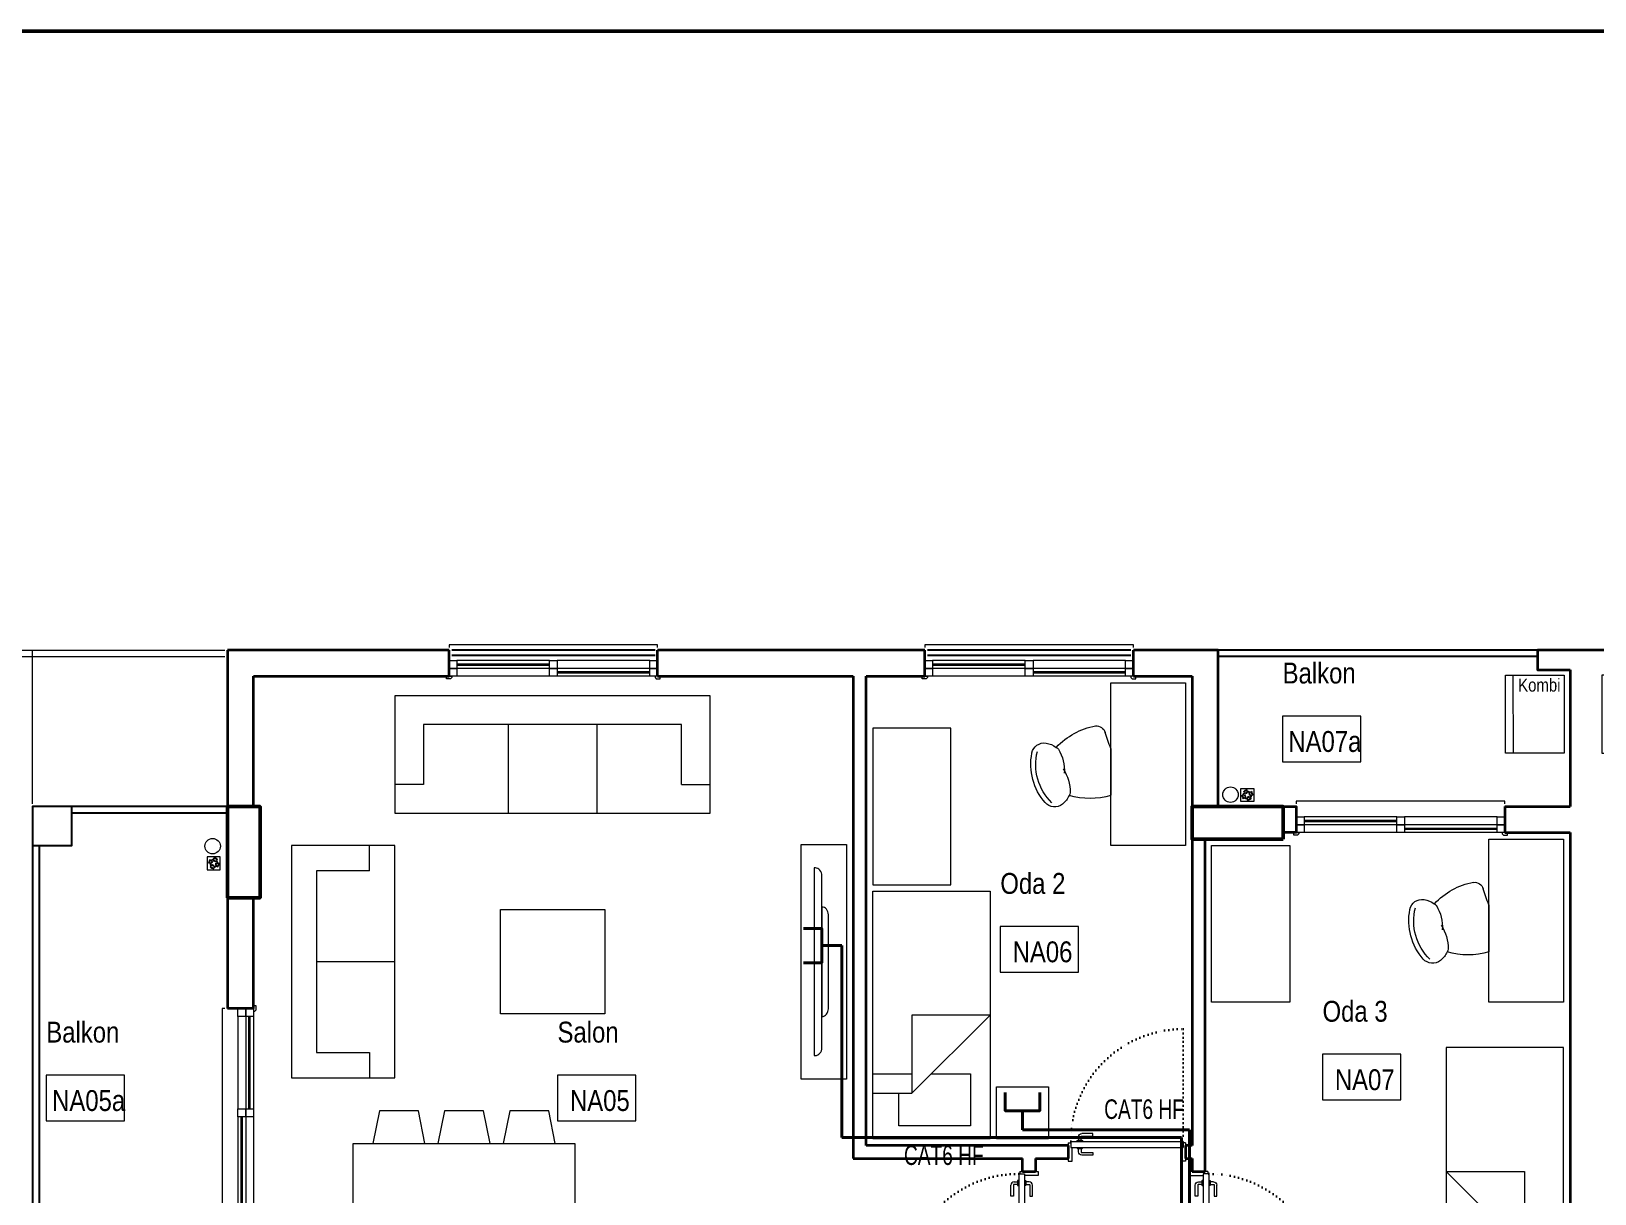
# Model space of a CAD drawing. Header units: millimetres. Extents: x 1852829 to 1882754, y -270850 to -231658.
# Drawn here: x 1860972 to 1862172, y -257743 to -256851 of the extents above; entities that cross this region are included whole.
import ezdxf
from ezdxf.enums import TextEntityAlignment as Align

# ---------------------------------------------------------------- set-up
doc = ezdxf.new("R2010")
doc.units = ezdxf.units.MM
for name, pattern in [('CONTINOUS', [0]), ('CONTINU', [0]), ('izdüşüm arka', [3.175, 0, -3.175])]:
    doc.linetypes.add(name, pattern=pattern)
for name, color, linetype, lineweight in [('a_ba', 6, 'Continuous', 50), ('a_doğrama', 251, 'Continuous', 20), ('a_duvar', 251, 'Continuous', 35), ('a_görünüş', 32, 'Continuous', 25), ('a_görünüş_ince', 8, 'Continuous', 20), ('a_izdüşüm_arka', 251, 'izdüşüm arka', 30), ('a_not_mahal', 253, 'Continuous', 5), ('a_tefriş', 8, 'Continuous', 20), ('a_çerçeve_line', 7, 'Continuous', 50), ('m_yib', 65, 'Continuous', 20), ('Telefon', 2, 'CONTINOUS', 40)]:
    doc.layers.add(name, color=color, linetype=linetype, lineweight=lineweight)
doc.styles.add('Grupcad', font='arial.ttf', dxfattribs={"width": 0.7})
doc.styles.get("Standard").update_dxf_attribs({"font": 'ARIALN.TTF'})

# ---------------------------------------------------------------- blocks, each defined once
blk = doc.blocks.new('K2')
at = {"layer": 'a_doğrama', "color": 251, "linetype": 'Continuous'}
for p, q in [((-13, 88.1), (-13, 1.9)), ((-13, 88.1), (-8.5, 88.1)), ((-12, 90), (-12, 88.1)), ((-12, 90), (-10, 90)), ((-8.5, 88.1), (-8.5, 1.9)), ((-13, 1.9), (-8.5, 1.9)), ((-12, 0), (-12, 1.9)), ((-12, 0), (-10, 0))]:
    blk.add_line(p, q, dxfattribs=at)
for points in [[(0, 90), (2, 90), (2, 87), (-8.5, 87)], [(0, 0), (2, 0), (2, 3), (-8.5, 3)]]:
    blk.add_lwpolyline(points, dxfattribs=at)
at = {"layer": 'a_doğrama', "color": 251}
for points in [[(-14, 80.1), (-16.5, 80.1, 0.414214), (-17, 79.6), (-17, 71.1), (-19, 71.1), (-19, 79.6)], [(-13, 83.1), (-13.5, 83.1, 0.414214), (-14, 82.6), (-14, 79.6, 0.414214), (-13.5, 79.1), (-13, 79.1)], [(-8.5, 83.1), (-8, 83.1, -0.414214), (-7.5, 82.6), (-7.5, 79.6, -0.414214), (-8, 79.1), (-8.5, 79.1)], [(-7.5, 80.1), (-5, 80.1, -0.414214), (-4.5, 79.6), (-4.5, 71.1), (-2.5, 71.1), (-2.5, 79.6)]]:
    blk.add_lwpolyline(points, format="xyb", dxfattribs=at)
for points in [[(-16.5, 82.1), (-14, 82.1)], [(-5, 82.1), (-7.5, 82.1)]]:
    blk.add_lwpolyline(points, dxfattribs=at)
for centre, start, end in [((-16.5, 79.6), 90, 180), ((-5, 79.6), 0, 90)]:
    blk.add_arc(centre, 2.5, start, end, dxfattribs=at)
at = {"layer": 'a_izdüşüm_arka', "color": 251}
blk.add_lwpolyline([(-99.2, 1.9), (-13, 1.9)], dxfattribs=at)
blk.add_arc((-13, 1.9), 86.2, 90, 180, dxfattribs=at)
blk = doc.blocks.new('160p')
at = {"layer": 'a_doğrama', "color": 251}
for points in [[(-6, -6), (-6, 0), (-12, 0), (-12, -6)], [(0, -6), (0, 0), (-6, 0), (-6, -6)], [(-6, -83), (-6, -77), (-12, -77), (-12, -83)], [(0, -83), (0, -77), (-6, -77), (-6, -83)], [(-6, -160), (-6, -154), (-12, -154), (-12, -160)], [(0, -160), (0, -154), (-6, -154), (-6, -160)]]:
    blk.add_lwpolyline(points, close=True, dxfattribs=at)
for points in [[(2, -1), (2, 2), (0, 2), (0, -2), (1, -2), (2, -1)], [(-9.5, -6), (-9.5, -77)], [(-8.5, -6), (-8.5, -77)], [(-3.5, -83), (-3.5, -154)], [(-2.5, -83), (-2.5, -154)], [(2, -159), (2, -162), (0, -162), (0, -158), (1, -158), (2, -159)]]:
    blk.add_lwpolyline(points, dxfattribs=at)
at = {"layer": 'a_görünüş_ince', "color": 251}
for points in [[(-22, -160), (-24, -160), (-24, 0), (-22, 0)], [(-12, -77), (-12, -6)], [(-6, -77), (-6, -6)], [(-6, -77), (-6, -6)], [(0, -77), (0, -6)], [(-12, -154), (-12, -83)], [(-6, -154), (-6, -83)], [(-6, -154), (-6, -83)], [(0, -154), (0, -83)]]:
    blk.add_lwpolyline(points, dxfattribs=at)
blk = doc.blocks.new('tefriş_koltuk_242x90')
at = {"layer": 'a_tefriş'}
for p, q in [((-34, -22), (-34, -90)), ((34, -22), (34, -90)), ((-99, -68), (-121, -68)), ((99, -68), (121, -68))]:
    blk.add_line(p, q, dxfattribs=at)
for points in [[(-121, -90), (-121, 0), (121, 0), (121, -90), (-121, -90)], [(-99, -68), (-99, -22), (99, -22), (99, -68)]]:
    blk.add_lwpolyline(points, dxfattribs=at)
blk = doc.blocks.new('tefriş_koltuk_202x90')
at = {"layer": 'a_tefriş'}
for p, q in [((0, -90), (0, -22)), ((-79, -68), (-101, -68)), ((79, -68), (101, -68))]:
    blk.add_line(p, q, dxfattribs=at)
for points in [[(101, -90), (101, 0), (-101, 0), (-101, -90), (101, -90)], [(79, -68), (79, -22), (-79, -22), (-79, -68)]]:
    blk.add_lwpolyline(points, dxfattribs=at)
blk = doc.blocks.new('tefirş_tv')
at = {"layer": 'a_tefriş'}
for points in [[(60, 4), (60, 5, 0.414214), (55, 10), (-55, 10, 0.414214), (-60, 5), (-60, 4)], [(35, 10), (35, 10, 0.414214), (30, 15), (-30, 15, 0.414214), (-35, 10), (-35, 10)]]:
    blk.add_lwpolyline(points, format="xyb", close=True, dxfattribs=at)
blk = doc.blocks.new('tefriş_yatak tek')
at = {"layer": 'a_tefriş'}
for points in [[(0, -0.45), (-1.9, -0.45), (-1.9, 0.45), (0, 0.45)], [(-1.9, -0.5), (-1.5, -0.5), (-1.5, -0.9), (-1.9, -0.9)]]:
    blk.add_lwpolyline(points, close=True, dxfattribs=at)
for points in [[(-1.55, 0.45), (-1.55, 0.15), (-0.95, -0.45), (-0.95, 0.15), (-1.55, 0.15)], [(-1.4, 0.45), (-1.4, 0.15)], [(-1.4, 0), (-1.4, -0.3), (-1.8, -0.3), (-1.8, 0.25), (-1.55, 0.25)]]:
    blk.add_lwpolyline(points, dxfattribs=at)
blk = doc.blocks.new('tefriş_sandalye')
at = {"layer": 'a_tefriş'}
blk.add_line((0, -18), (0, 18), dxfattribs=at)
at = {"layer": 'a_tefriş', "extrusion": (0, 0, -1)}
for centre, major_axis, start_param, end_param in [((48.7, 10.5), (13, -13), 2.7784, 3.245118), ((43.2, 17.3), (6.76, 6.76), 4.815914, 6.34704), ((16, -34.3), (38.7, 38.7), 5.200723, 5.79406), ((62.1, 15.1), (21.8, -21.8), 1.757107, 2.385975), ((62.1, 15.1), (21.8, -21.8), 1.757107, 2.385975), ((48.7, 10.5), (13, -13), 2.664537, 2.7784), ((48.7, 10.5), (13, -13), 2.664537, 2.7784), ((16.9, -5.5), (28.8, 28.8), 6.26556, 7.321949), ((16.9, -5.5), (28.8, 28.8), 6.26556, 7.321949), ((17, -5.7), (31.4, -31.4), -1.506941, -0.587454), ((66.5, -1.2), (21.8, -21.8), 1.802816, 2.431683), ((66.5, -1.2), (21.8, -21.8), 1.802816, 2.431683), ((-154, -79.7), (117.3, -117.3), -1.166716, -1.087708), ((1.8, 18.5), (38.7, -38.7), -0.034473, 0.601946), ((52.6, -3.9), (13, -13), 1.410391, 1.524253), ((52.6, -3.9), (13, -13), 1.410391, 1.524253), ((52.6, -3.9), (13, 13), 2.514469, 2.981187), ((51.2, -12.6), (6.76, -6.76), -0.587454, 0.943672), ((11.1, -28.2), (4.99, -4.99), 0.687369, 2.053884)]:
    blk.add_ellipse(centre, major_axis=major_axis, ratio=1, start_param=start_param, end_param=end_param, dxfattribs=at)
blk = doc.blocks.new('tefriş_süzgeç')
at = {"layer": 'a_tefriş'}
for p, q in [((5, 0), (-5, 0)), ((-5, 0), (-5, -10)), ((5, -10), (5, 0)), ((-5, -10), (5, -10)), ((-3.6, -5.1), (-4.1, -5.1)), ((-2.6, -5.1), (-3.1, -5.1)), ((-2.5, -2.5), (-2.9, -2.2)), ((-2.6, -7.6), (-2.9, -7.9)), ((-2, -3.3), (-2.3, -3)), ((-1.9, -6.9), (-2.2, -7.2)), ((-1.6, -5.1), (-2.1, -5.1)), ((-1.2, -3.9), (-1.5, -3.6)), ((-1.2, -6.2), (-1.5, -6.5)), ((-0.2, -2.5), (-0.2, -2)), ((-0.1, -1.5), (-0.1, -1)), ((-0.1, -3), (-0.1, -3.5)), ((-0.1, -6.6), (-0.1, -7.1)), ((-0.1, -7.6), (-0.1, -8.1)), ((-0.1, -8.6), (-0.1, -9.1)), ((1, -4), (1.4, -3.6)), ((1.1, -6.2), (1.4, -6.5)), ((1.5, -5.1), (2, -5.1)), ((1.7, -3.3), (2.1, -2.9)), ((1.8, -6.9), (2.1, -7.2)), ((2.5, -2.5), (2.8, -2.2)), ((2.5, -5.1), (3, -5.1)), ((2.5, -7.5), (2.8, -7.9)), ((3.5, -5.1), (4, -5.1))]:
    blk.add_line(p, q, dxfattribs=at)
for centre, radius, start, end in [((-0.1, -5.1), 4.06, 134.2896, 180), ((-0.1, -5.1), 3.56, 134.2896, 180), ((-0.1, -5.1), 3.06, 180, 225), ((-0.1, -5.1), 4.06, 225, 270), ((-0.1, -5.1), 2.56, 180, 225), ((-0.1, -5.1), 3.56, 225, 270), ((-0.4, -4.4), 2.4, 84.5943, 143.2016), ((-0.1, -5.1), 2.06, 134.2896, 180), ((-0.1, -5), 2.44, 90.343, 138.1212), ((-0.1, -5.1), 1.56, 134.2896, 180), ((-0.1, -5.1), 2.06, 225, 270), ((-0.1, -5.1), 1.56, 225, 270), ((-0.1, -5.1), 4.06, 45, 90), ((-0.1, -5.1), 3.56, 45, 90), ((-0.1, -5.1), 2.06, 45, 90), ((-0.1, -5.1), 1.56, 45, 90), ((-0.1, -5.1), 2.56, 270, 315.7104), ((-0.1, -5.1), 3.06, 270, 315.7104), ((-0.1, -5.1), 1.56, 314.2896, 360), ((-0.1, -5.1), 2.06, 314.2896, 360), ((-0.1, -5.1), 2.56, 360, 45), ((-0.1, -5.1), 3.06, 360, 45), ((-0.1, -5.1), 3.56, 314.2896, 360), ((-0.1, -5.1), 4.06, 314.2896, 360)]:
    blk.add_arc(centre, radius, start, end, dxfattribs=at)
blk = doc.blocks.new('kombi')
at = {"layer": 'a_tefriş', "lineweight": 20}
for p, q in [((-4.8, 60), (40.2, 60)), ((-4.7, 0), (-4.8, 60)), ((1.3, 0), (1.2, 60)), ((40.2, 60), (40.3, 0)), ((69.2, 60), (69.2, 0)), ((114.2, 60), (69.2, 60)), ((108.2, 0), (108.2, 60)), ((114.2, 0), (114.2, 60)), ((40.3, 0), (-4.7, 0)), ((69.2, 0), (114.2, 0))]:
    blk.add_line(p, q, dxfattribs=at)
at = {"layer": 'a_not_mahal'}
for p in [(5, 47.3), (73.2, 47.3)]:
    blk.add_text('Kombi', height=10, dxfattribs=at).set_placement(p)
blk = doc.blocks.new('TELEFON PRIZI')
at = {"layer": 'Telefon', "linetype": 'CONTINU'}
blk.add_lwpolyline([(13.2, 13.9), (13.2, 0), (-13.2, 0), (-13.2, 13.9)], dxfattribs=at)

msp = doc.modelspace()

# ---------------------------------------------------------------- linework, layer by layer
at = {"layer": 'a_ba', "color": 253}
for points in [[(1861122.7, -257516.2), (1861147.7, -257516.2), (1861147.7, -257446.2), (1861122.7, -257446.2)], [(1861932.7, -257471.2), (1861932.7, -257446.2), (1861862.7, -257446.2), (1861862.7, -257471.2)]]:
    msp.add_lwpolyline(points, close=True, dxfattribs=at)
at = {"layer": 'a_duvar'}
for p, q in [((1861292.7, -257326.2), (1861122.7, -257326.2)), ((1861122.7, -257326.2), (1861122.7, -257446.2)), ((1861657.7, -257326.2), (1861452.7, -257326.2)), ((1861882.7, -257326.2), (1861817.7, -257326.2)), ((1861882.7, -257446.2), (1861882.7, -257326.2)), ((1862197.7, -257326.2), (1862127.7, -257326.2)), ((1862152.7, -257341.2), (1862152.7, -257446.2)), ((1861142.7, -257346.2), (1861292.7, -257346.2)), ((1861142.7, -257446.2), (1861142.7, -257346.2)), ((1861452.7, -257346.2), (1861602.7, -257346.2)), ((1861602.7, -257346.2), (1861602.7, -257716.2)), ((1861612.7, -257706.2), (1861612.7, -257346.2)), ((1861612.7, -257346.2), (1861657.7, -257346.2)), ((1861817.7, -257346.2), (1861862.7, -257346.2)), ((1861862.7, -257346.2), (1861862.7, -257706.2)), ((1861882.7, -257446.2), (1861932.7, -257446.2)), ((1862102.7, -257446.2), (1862152.7, -257446.2)), ((1861122.7, -257466.2), (1861122.7, -257601.2)), ((1861872.7, -257726.2), (1861872.7, -257471.2)), ((1862102.7, -257466.2), (1862152.7, -257466.2)), ((1862152.7, -257466.2), (1862152.7, -257826.2)), ((1861142.7, -257601.2), (1861142.7, -257516.2)), ((1861602.7, -257716.2), (1861732.7, -257716.2)), ((1861767.7, -257706.2), (1861612.7, -257706.2)), ((1861732.7, -257726.2), (1861732.7, -257716.2)), ((1861742.7, -257716.2), (1861742.7, -257726.2)), ((1861742.7, -257716.2), (1861767.7, -257716.2)), ((1861862.7, -257706.2), (1861857.7, -257706.2)), ((1861857.7, -257716.2), (1861862.7, -257716.2)), ((1861862.7, -257716.2), (1861862.7, -257726.2))]:
    msp.add_line(p, q, dxfattribs=at)
for points in [[(1861292.7, -257346.2), (1861292.7, -257326.2)], [(1861452.7, -257346.2), (1861452.7, -257326.2)], [(1861657.7, -257346.2), (1861657.7, -257326.2)], [(1861817.7, -257346.2), (1861817.7, -257326.2)], [(1862127.7, -257326.2), (1862127.7, -257341.2), (1862152.7, -257341.2)], [(1861932.7, -257446.2), (1861942.7, -257446.2), (1861942.7, -257466.2), (1861932.7, -257466.2)], [(1862102.7, -257446.2), (1862102.7, -257466.2)], [(1861142.7, -257601.2), (1861122.7, -257601.2)], [(1861767.7, -257706.2), (1861767.7, -257716.2)], [(1861857.7, -257706.2), (1861857.7, -257716.2)], [(1861732.7, -257726.2), (1861742.7, -257726.2)], [(1861862.7, -257726.2), (1861872.7, -257726.2)]]:
    msp.add_lwpolyline(points, dxfattribs=at)
at = {"layer": 'a_görünüş', "color": 251}
for points in [[(1861450.7, -257326.2), (1861294.7, -257326.2)], [(1861450.7, -257330.2), (1861294.7, -257330.2)], [(1861815.7, -257326.2), (1861659.7, -257326.2)], [(1861815.7, -257330.2), (1861659.7, -257330.2)], [(1862127.7, -257326.2), (1861882.7, -257326.2)], [(1862127.7, -257331.2), (1861882.7, -257331.2)], [(1861122.7, -257446.2), (1861003.2, -257446.2)], [(1861122.7, -257451.2), (1861003.2, -257451.2)], [(1860973.2, -257476.2), (1860973.2, -258036.2)], [(1860978.2, -257476.2), (1860978.2, -258036.2)]]:
    msp.add_lwpolyline(points, dxfattribs=at)
msp.add_lwpolyline([(1860973.2, -257476.2), (1861003.2, -257476.2), (1861003.2, -257446.2), (1860973.2, -257446.2)], close=True, dxfattribs=at)
at = {"layer": 'a_görünüş_ince'}
for p, q in [((1860853.2, -257326.2), (1861120.7, -257326.2)), ((1860858.2, -257331.2), (1861120.7, -257331.2))]:
    msp.add_line(p, q, dxfattribs=at)
msp.add_lwpolyline([(1860973.2, -257444.2), (1860973.2, -257326.2)], dxfattribs=at)
at = {"layer": 'a_not_mahal'}
for points in [[(1861992.2, -257376.8), (1861932.2, -257376.8), (1861932.2, -257411.8), (1861992.2, -257411.8)], [(1861775.6, -257538.2), (1861715.6, -257538.2), (1861715.6, -257573.2), (1861775.6, -257573.2)], [(1862022.8, -257636.3), (1861962.8, -257636.3), (1861962.8, -257671.3), (1862022.8, -257671.3)], [(1861043.7, -257652.3), (1860983.7, -257652.3), (1860983.7, -257687.3), (1861043.7, -257687.3)], [(1861435.9, -257652.3), (1861375.9, -257652.3), (1861375.9, -257687.3), (1861435.9, -257687.3)]]:
    msp.add_lwpolyline(points, close=True, dxfattribs=at)
at = {"layer": 'a_tefriş'}
for points in [[(1861800.4, -257351.2), (1861857.7, -257351.2), (1861857.7, -257476.2), (1861800.4, -257476.2)], [(1861617.7, -257506.2), (1861677.7, -257506.2), (1861677.7, -257386.2), (1861617.7, -257386.2)], [(1861562.7, -257475.3), (1861597.7, -257475.3), (1861597.7, -257655.3), (1861562.7, -257655.3)], [(1861937.7, -257596.2), (1861877.7, -257596.2), (1861877.7, -257476.2), (1861937.7, -257476.2)], [(1862090.4, -257471.2), (1862147.7, -257471.2), (1862147.7, -257596.2), (1862090.4, -257596.2)], [(1861332.1, -257525.3), (1861412.1, -257525.3), (1861412.1, -257605.3), (1861332.1, -257605.3)], [(1861219.2, -257704.8), (1861389.2, -257704.8), (1861389.2, -257774.8), (1861219.2, -257774.8)]]:
    msp.add_lwpolyline(points, close=True, dxfattribs=at)
for points in [[(1861274.2, -257704.8), (1861269.2, -257679.8), (1861239.2, -257679.8), (1861234.2, -257704.8)], [(1861324.2, -257704.8), (1861319.2, -257679.8), (1861289.2, -257679.8), (1861284.2, -257704.8)], [(1861374.2, -257704.8), (1861369.2, -257679.8), (1861339.2, -257679.8), (1861334.2, -257704.8)]]:
    msp.add_lwpolyline(points, dxfattribs=at)
at = {"layer": 'a_çerçeve_line'}
msp.add_lwpolyline([(1872123.9, -259851.4), (1872123.9, -256851.4), (1853005.4, -256851.4), (1853005.4, -259851.4)], close=True, dxfattribs=at)
at = {"layer": 'm_yib'}
for centre in [(1861892.2, -257437.1), (1861111.3, -257476.6)]:
    msp.add_circle(centre, 5.92, dxfattribs=at)
at = {"layer": 'Telefon'}
for p, q in [((1861578.6, -257552.9), (1861594, -257552.9)), ((1861594, -257552.9), (1861594, -257700.2)), ((1861732.6, -257679.6), (1861732.6, -257694.2)), ((1861854.7, -257700.2), (1861594, -257700.2)), ((1861860.7, -257694.2), (1861732.6, -257694.2)), ((1861854.7, -257700.2), (1861854.7, -258039.2)), ((1861860.7, -257694.2), (1861860.7, -258033.2))]:
    msp.add_line(p, q, dxfattribs=at)

# ---------------------------------------------------------------- block references
at = {"layer": 'a_duvar', "xscale": -1}
for p, rotation in [((1861292.7, -257346.2), 90), ((1861657.7, -257346.2), 90), ((1861942.7, -257466.2), 90), ((1861142.7, -257761.2), 180)]:
    msp.add_blockref('160p', p, dxfattribs=dict(at, rotation=rotation))
at = {"layer": 'a_duvar'}
msp.add_blockref('kombi', (1862107.9, -257405.3), dxfattribs=at)
at = {"layer": 'a_izdüşüm_arka', "ltscale": 5, "xscale": -1}
for p, rotation in [((1861857.7, -257716.2), 90.00079631210939), ((1861862.7, -257816.2), 0.0007963121093723657)]:
    msp.add_blockref('K2', p, dxfattribs=dict(at, rotation=rotation))
at = {"layer": 'a_izdüşüm_arka', "ltscale": 5, "rotation": 359.9992036878907}
msp.add_blockref('K2', (1861742.7, -257816.2), dxfattribs=at)
at = {"layer": 'a_tefriş', "xscale": -1}
msp.add_blockref('tefriş_koltuk_242x90', (1861372.1, -257361.2), dxfattribs=at)
at = {"layer": 'a_tefriş'}
for name, p, rotation in [('tefriş_sandalye', (1861800.4, -257419.6), 180), ('tefriş_süzgeç', (1861112.2, -257494.8), 179.9999999999999), ('tefriş_sandalye', (1862090.4, -257539.6), 180)]:
    msp.add_blockref(name, p, dxfattribs=dict(at, rotation=rotation))
at = {"layer": 'a_tefriş', "xscale": -1, "rotation": 270}
msp.add_blockref('tefriş_süzgeç', (1861910.2, -257437.3), dxfattribs=at)
at = {"layer": 'a_tefriş', "lineweight": -3, "extrusion": (-1.39694e-31, -2.24181e-16, -1), "xscale": -0.8823529411764706, "yscale": 0.8823529411764706, "zscale": -0.8823529411764706, "rotation": 270}
msp.add_blockref('tefriş_koltuk_202x90', (-1861171.7, -257565.3), dxfattribs=at)
at = {"layer": 'a_tefriş', "extrusion": (0, 0, -1), "xscale": -1.2, "rotation": 90.0000016677939}
msp.add_blockref('tefirş_tv', (-1861568.7, -257565.3), dxfattribs=at)
at = {"layer": 'a_tefriş'}
for p, xscale, yscale, zscale, rotation in [((1861662.7, -257511.2), 100.0000000000011, 100.0000000000011, 100.0000000000011, 90), ((1862102.7, -257631.2), -100, 100, 100, 270)]:
    msp.add_blockref('tefriş_yatak tek', p, dxfattribs=dict(at, xscale=xscale, yscale=yscale, zscale=zscale, rotation=rotation))
at = {"layer": 'Telefon', "linetype": 'CONTINU', "rotation": 90.00000000000001}
msp.add_blockref('TELEFON PRIZI', (1861578.6, -257552.9), dxfattribs=at)
at = {"layer": 'Telefon', "linetype": 'CONTINU'}
msp.add_blockref('TELEFON PRIZI', (1861732.6, -257679.6), dxfattribs=at)

# ---------------------------------------------------------------- texts
at = {"layer": 'a_not_mahal'}
for s, p in [('Balkon', (1861932.2, -257351.8)), ('Oda 2', (1861715.6, -257513.2)), ('Oda 3', (1861962.8, -257611.3)), ('Balkon', (1860983.7, -257627.3)), ('Salon', (1861375.9, -257627.3))]:
    msp.add_text(s, height=16, dxfattribs=at).set_placement(p)
for s, p in [('NA07a', (1861964.6, -257404.3)), ('NA06', (1861748, -257565.7)), ('NA07', (1861995.2, -257663.8)), ('NA05a', (1861016.2, -257679.8)), ('NA05', (1861408.4, -257679.8))]:
    msp.add_text(s, height=16, rotation=360, dxfattribs=at).set_placement(p, align=Align.CENTER)
at = {"layer": 'Telefon', "color": 4, "linetype": 'CONTINU', "style": 'Grupcad', "width": 0.7}
for p in [(1861795.3, -257678.4), (1861641.7, -257713.7)]:
    msp.add_text('CAT6 HF', height=15, dxfattribs=at).set_placement(p, align=Align.MIDDLE_LEFT)

doc.saveas('drawing.dxf')
